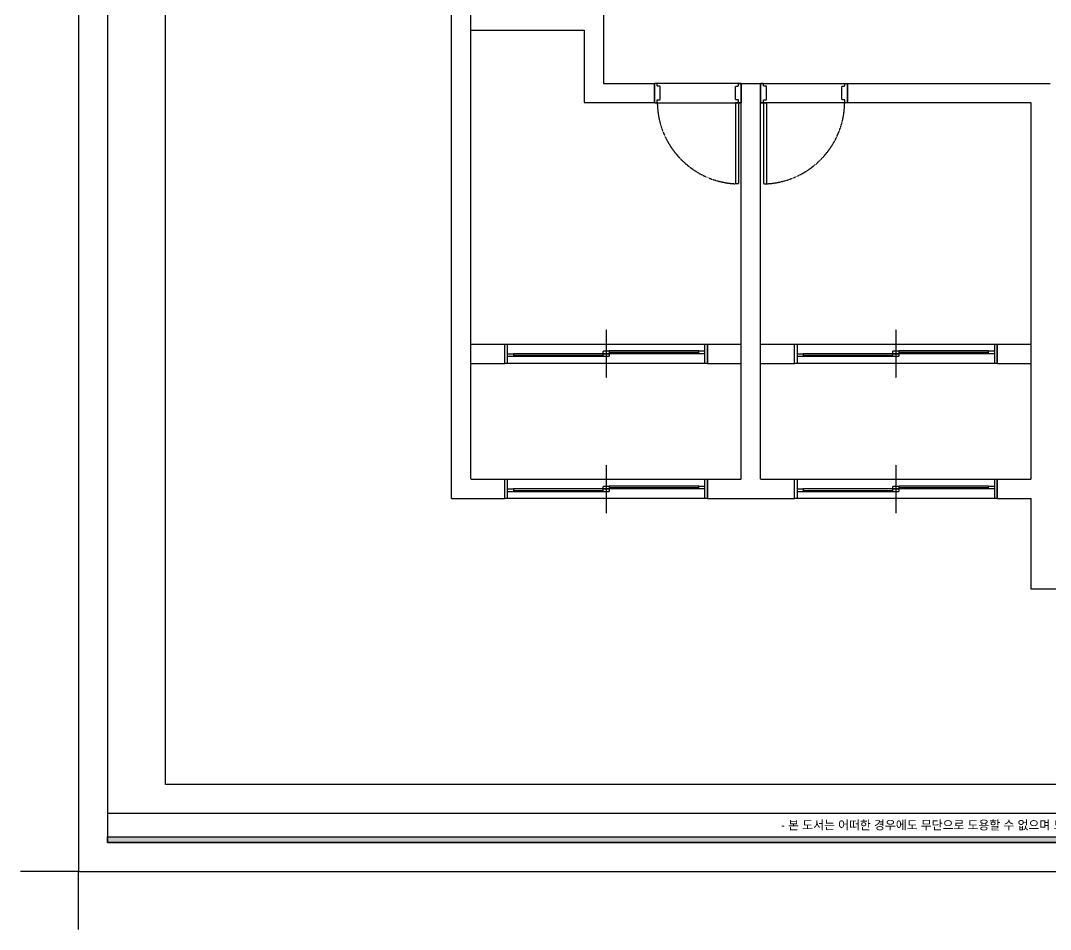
# Model space of a CAD drawing. Header units: millimetres. Extents: x 217202 to 745838, y -6815 to 171372.
# Drawn here: x 354440 to 365102, y 57230 to 66641 of the extents above; entities that cross this region are included whole.
import ezdxf
from ezdxf.enums import TextEntityAlignment as Align

# ---------------------------------------------------------------- set-up
doc = ezdxf.new("R2010")
doc.units = ezdxf.units.MM
doc.linetypes.add('DASHED', pattern=[0.75, 0.5, -0.25])
doc.layers.get('DEFPOINTS').update_dxf_attribs({"color": 248})
for name, color, linetype in [('FORM(YOURNAME)-1', 1, 'Continuous'), ('FORM(YOURNAME)-11', 1, 'Continuous'), ('FUR', 8, 'DASHED')]:
    doc.layers.add(name, color=color, linetype=linetype)
doc.styles.add('YOURNAME', font='HY울릉도M.TTF')

# ---------------------------------------------------------------- blocks, each defined once
blk = doc.blocks.new('FORM-ELEVATION')
at = {"layer": 'FORM(YOURNAME)-11'}
h = blk.add_hatch(color=256, dxfattribs=at)
h.dxf.hatch_style = 1
h.paths.add_polyline_path([(-10309, 35708), (71691, 35708), (71691, 35508), (-10309, 35508)])
h.paths.add_polyline_path([(-10309, -21492), (71691, -21492), (71691, -21692), (-10309, -21692)])
at = {"layer": 'DEFPOINTS', "color": 158}
blk.add_line((62481, -20692), (-10309, -20692), dxfattribs=at)
for points in [[(-10309, -21692), (71691, -21692), (71691, 35708), (-10309, 35708)], [(-8309, 33708), (61071, 33708), (61071, -19692), (-8309, -19692)]]:
    blk.add_lwpolyline(points, close=True, dxfattribs=at)
at = {"layer": 'DEFPOINTS', "color": 1}
blk.add_lwpolyline([(-11309, -24692), (-11309, -22692), (-13309, -22692)], dxfattribs=at)
at = {"layer": 'FORM(YOURNAME)-11', "color": 250}
blk.add_lwpolyline([(-11309, -22692), (72691, -22692), (72691, 36708), (-11309, 36708)], close=True, dxfattribs=at)
at = {"layer": 'FORM(YOURNAME)-11'}
blk.add_lwpolyline([(-10309, -21492), (71691, -21492), (71691, -21692), (-10309, -21692)], close=True, dxfattribs=at)
at = {"layer": 'FORM(YOURNAME)-11', "color": 1, "style": 'YOURNAME'}
blk.add_text("- 본 도서는 어떠한 경우에도 무단으로 도용할 수 없으며 도용시 '지적재산권' 보호에 관한 법률에 의거, 법적 분쟁이 발생합니다.  또한 본 도서에 관한 모든 저작권은 당사에 있습니다. -", height=300, dxfattribs=at).set_placement((28146, -21092), align=Align.MIDDLE_CENTER)
at = {"layer": 'FORM(YOURNAME)-11', "color": 3, "style": 'YOURNAME'}
for tag, height, p in [('1', 450, (71041, -1219)), ('2', 450, (71041, -1863)), ('3', 450, (71041, -3150)), ('4', 450, (71041, -5081)), ('5', 515, (71041, -7398)), ('6', 515, (71041, -9650)), ('7', 515, (71041, -11903)), ('8', 515, (71041, -14155)), ('9', 515, (71041, -16408)), ('10', 515, (66791, -18596)), ('11', 515, (71041, -18660)), ('12', 515, (66791, -20848)), ('13', 515, (71041, -20848))]:
    blk.add_attdef(tag, text='', height=height, dxfattribs=at).set_placement(p, align=Align.MIDDLE_RIGHT)

msp = doc.modelspace()

# ---------------------------------------------------------------- linework, layer by layer
at = {"layer": 'FUR'}
for p, q in [((358901.6, 61691.2), (358901.6, 69215.3)), ((359101.6, 61891.2), (359101.6, 67190.8)), ((360474.7, 67190.8), (360474.7, 65990.8)), ((359101.6, 66541.2), (360275.2, 66541.2)), ((360275.2, 66541.2), (360275.2, 65791.2)), ((360474.7, 65990.8), (361001.6, 65990.8)), ((361001.6, 65791.2), (361001.6, 65990.8)), ((361901.6, 65990.8), (361001.6, 65990.8)), ((361901.6, 61891.2), (361901.6, 65990.8)), ((361901.6, 65990.8), (362101.6, 65990.8)), ((362101.6, 61891.2), (362101.6, 65990.8)), ((362101.6, 65990.8), (363001.6, 65990.8)), ((363001.6, 65791.2), (363001.6, 65990.8)), ((363001.6, 65990.8), (365101.6, 65990.8)), ((360275.2, 65791.2), (361001.6, 65791.2)), ((361001.6, 65790.8), (361901.6, 65790.8)), ((361841.6, 65790.8), (361841.6, 64950.8)), ((361871.6, 65790.8), (361841.6, 65790.8)), ((361871.6, 65790.8), (361871.6, 64950.8)), ((363001.6, 65790.8), (362101.6, 65790.8)), ((362131.6, 65790.8), (362161.6, 65790.8)), ((362131.6, 65790.8), (362131.6, 64950.8)), ((362161.6, 65790.8), (362161.6, 64950.8)), ((363001.6, 65791.2), (364901.6, 65791.2)), ((361871.6, 64950.8), (361841.6, 64950.8)), ((362131.6, 64950.8), (362161.6, 64950.8))]:
    msp.add_line(p, q, dxfattribs=at)
at = {"layer": 'FUR', "color": 251, "true_color": 0x636466}
for p, q in [((364901.6, 61891.2), (364901.6, 65791.2)), ((360501.6, 63441.2), (360501.6, 62941.2)), ((363501.6, 63441.2), (363501.6, 62941.2)), ((359101.6, 63291.2), (359451.6, 63291.2)), ((359451.6, 63091.2), (359451.6, 63291.2)), ((359451.6, 63291.2), (361551.6, 63291.2)), ((359451.6, 63091.2), (359451.6, 63291.2)), ((359481.6, 63091.2), (359481.6, 63291.2)), ((361521.6, 63291.2), (361521.6, 63091.2)), ((361551.6, 63291.2), (361901.6, 63291.2)), ((361551.6, 63091.2), (361551.6, 63291.2)), ((361551.6, 63291.2), (361551.6, 63091.2)), ((362101.6, 63291.2), (362451.6, 63291.2)), ((362451.6, 63091.2), (362451.6, 63291.2)), ((362451.6, 63291.2), (364551.6, 63291.2)), ((362451.6, 63091.2), (362451.6, 63291.2)), ((362481.6, 63091.2), (362481.6, 63291.2)), ((364521.6, 63291.2), (364521.6, 63091.2)), ((364551.6, 63291.2), (364901.6, 63291.2)), ((364551.6, 63091.2), (364551.6, 63291.2)), ((364551.6, 63291.2), (364551.6, 63091.2)), ((360471.6, 63191.2), (359541.6, 63191.2)), ((359541.6, 63176.2), (360471.6, 63176.2)), ((360471.6, 63161.2), (359541.6, 63161.2)), ((361461.6, 63221.2), (360531.6, 63221.2)), ((360531.6, 63206.2), (361461.6, 63206.2)), ((361461.6, 63191.2), (360531.6, 63191.2)), ((363471.6, 63191.2), (362541.6, 63191.2)), ((362541.6, 63176.2), (363471.6, 63176.2)), ((363471.6, 63161.2), (362541.6, 63161.2)), ((364461.6, 63221.2), (363531.6, 63221.2)), ((363531.6, 63206.2), (364461.6, 63206.2)), ((364461.6, 63191.2), (363531.6, 63191.2)), ((359101.6, 63091.2), (359451.6, 63091.2)), ((361551.6, 63091.2), (359451.6, 63091.2)), ((361551.6, 63091.2), (361901.6, 63091.2)), ((362101.6, 63091.2), (362451.6, 63091.2)), ((364551.6, 63091.2), (362451.6, 63091.2)), ((364551.6, 63091.2), (364901.6, 63091.2)), ((360501.6, 62041.2), (360501.6, 61541.2)), ((363501.6, 62041.2), (363501.6, 61541.2)), ((359101.6, 61891.2), (359451.6, 61891.2)), ((359451.6, 61691.2), (359451.6, 61891.2)), ((359451.6, 61891.2), (361551.6, 61891.2)), ((359451.6, 61691.2), (359451.6, 61891.2)), ((359481.6, 61691.2), (359481.6, 61891.2)), ((361521.6, 61891.2), (361521.6, 61691.2)), ((361551.6, 61691.2), (361551.6, 61891.2)), ((361551.6, 61891.2), (361901.6, 61891.2)), ((361551.6, 61891.2), (361551.6, 61691.2)), ((362101.6, 61891.2), (362451.6, 61891.2)), ((362451.6, 61691.2), (362451.6, 61891.2)), ((362451.6, 61891.2), (364551.6, 61891.2)), ((362451.6, 61691.2), (362451.6, 61891.2)), ((362481.6, 61691.2), (362481.6, 61891.2)), ((364521.6, 61891.2), (364521.6, 61691.2)), ((364551.6, 61691.2), (364551.6, 61891.2)), ((364551.6, 61891.2), (364901.6, 61891.2)), ((364551.6, 61891.2), (364551.6, 61691.2)), ((360471.6, 61791.2), (359541.6, 61791.2)), ((359541.6, 61776.2), (360471.6, 61776.2)), ((360471.6, 61761.2), (359541.6, 61761.2)), ((361461.6, 61821.2), (360531.6, 61821.2)), ((360531.6, 61806.2), (361461.6, 61806.2)), ((361461.6, 61791.2), (360531.6, 61791.2)), ((363471.6, 61791.2), (362541.6, 61791.2)), ((362541.6, 61776.2), (363471.6, 61776.2)), ((363471.6, 61761.2), (362541.6, 61761.2)), ((364461.6, 61821.2), (363531.6, 61821.2)), ((363531.6, 61806.2), (364461.6, 61806.2)), ((364461.6, 61791.2), (363531.6, 61791.2)), ((358901.6, 61691.2), (359451.6, 61691.2)), ((361551.6, 61691.2), (359451.6, 61691.2)), ((361551.6, 61691.2), (362451.6, 61691.2)), ((364551.6, 61691.2), (362451.6, 61691.2)), ((364551.6, 61691.2), (364901.6, 61691.2)), ((364901.6, 60753.4), (364901.6, 61691.2)), ((365531.6, 60753.4), (364901.6, 60753.4))]:
    msp.add_line(p, q, dxfattribs=at)
at = {"layer": 'FUR'}
for points in [[(361001.6, 65790.8), (361031.6, 65790.8), (361031.6, 65820.8), (361061.6, 65820.8), (361061.6, 65960.8), (361031.6, 65960.8), (361031.6, 65990.8), (361001.6, 65990.8), (361001.6, 65790.8)], [(361901.6, 65790.8), (361871.6, 65790.8), (361871.6, 65820.8), (361841.6, 65820.8), (361841.6, 65960.8), (361871.6, 65960.8), (361871.6, 65990.8), (361901.6, 65990.8), (361901.6, 65790.8)], [(362101.6, 65790.8), (362131.6, 65790.8), (362131.6, 65820.8), (362161.6, 65820.8), (362161.6, 65960.8), (362131.6, 65960.8), (362131.6, 65990.8), (362101.6, 65990.8), (362101.6, 65790.8)], [(363001.6, 65790.8), (362971.6, 65790.8), (362971.6, 65820.8), (362941.6, 65820.8), (362941.6, 65960.8), (362971.6, 65960.8), (362971.6, 65990.8), (363001.6, 65990.8), (363001.6, 65790.8)]]:
    msp.add_lwpolyline(points, dxfattribs=at)
at = {"layer": 'FUR', "color": 251, "true_color": 0x636466}
for points in [[(359481.6, 63161.2), (359481.6, 63191.2), (359541.6, 63191.2), (359541.6, 63161.2)], [(360471.6, 63191.2), (360471.6, 63221.2), (360531.6, 63221.2), (360531.6, 63191.2)], [(360471.6, 63161.2), (360471.6, 63191.2), (360531.6, 63191.2), (360531.6, 63161.2)], [(361461.6, 63191.2), (361461.6, 63221.2), (361521.6, 63221.2), (361521.6, 63191.2)], [(362481.6, 63161.2), (362481.6, 63191.2), (362541.6, 63191.2), (362541.6, 63161.2)], [(363471.6, 63191.2), (363471.6, 63221.2), (363531.6, 63221.2), (363531.6, 63191.2)], [(363471.6, 63161.2), (363471.6, 63191.2), (363531.6, 63191.2), (363531.6, 63161.2)], [(364461.6, 63191.2), (364461.6, 63221.2), (364521.6, 63221.2), (364521.6, 63191.2)], [(359481.6, 61761.2), (359481.6, 61791.2), (359541.6, 61791.2), (359541.6, 61761.2)], [(360471.6, 61791.2), (360471.6, 61821.2), (360531.6, 61821.2), (360531.6, 61791.2)], [(360471.6, 61761.2), (360471.6, 61791.2), (360531.6, 61791.2), (360531.6, 61761.2)], [(361461.6, 61791.2), (361461.6, 61821.2), (361521.6, 61821.2), (361521.6, 61791.2)], [(362481.6, 61761.2), (362481.6, 61791.2), (362541.6, 61791.2), (362541.6, 61761.2)], [(363471.6, 61791.2), (363471.6, 61821.2), (363531.6, 61821.2), (363531.6, 61791.2)], [(363471.6, 61761.2), (363471.6, 61791.2), (363531.6, 61791.2), (363531.6, 61761.2)], [(364461.6, 61791.2), (364461.6, 61821.2), (364521.6, 61821.2), (364521.6, 61791.2)]]:
    msp.add_lwpolyline(points, close=True, dxfattribs=at)
at = {"layer": 'FUR'}
for centre, start, end in [((361883.9, 65802.7), 180.80402, 266.9832), ((362119.2, 65802.7), 273.0168, 359.19598)]:
    msp.add_arc(centre, 852.5, start, end, dxfattribs=at)

# ---------------------------------------------------------------- block references
at = {"layer": 'FORM(YOURNAME)-1', "xscale": 0.3, "yscale": 0.3, "zscale": 0.3}
msp.add_blockref('FORM-ELEVATION', (358432.3, 64637.5), dxfattribs=at)

doc.saveas('drawing.dxf')
